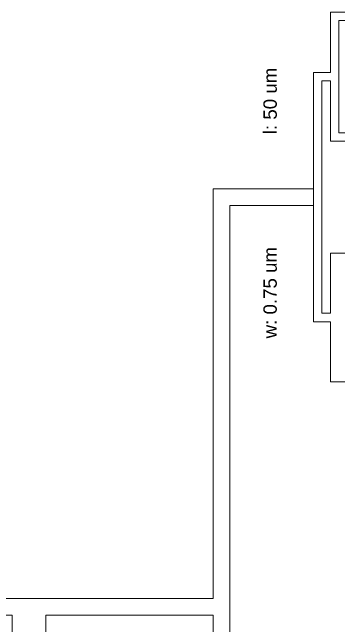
# Model space of a CAD drawing. Extents: x 1000 to 49000, y 2919 to 77300.
# Drawn here: x 35500 to 37450, y 68387 to 72055 of the extents above; entities that cross this region are included whole.
import ezdxf

# ---------------------------------------------------------------- set-up
doc = ezdxf.new("R2010")
doc.units = 13
doc.layers.add('Inner', color=4, linetype='Continuous', lineweight=0, true_color=0x00ffff)
doc.styles.add('textstyle50', font='')
doc.styles.add('textstyle51', font='')
doc.styles.get('textstyle50').set_extended_font_data('Arial')
doc.styles.get('textstyle51').set_extended_font_data('Arial')

msp = doc.modelspace()

# ---------------------------------------------------------------- linework, layer by layer
at = {"layer": 'Inner'}
for points in [[(37500, 72055), (37400, 72055), (37400, 71695), (37300, 71695), (37300, 70205), (37400, 70205), (37400, 69845), (37500, 69845)], [(37500, 71335), (37450, 71335), (37450, 72005), (37500, 72005)], [(37500, 70615), (37400, 70615), (37400, 70255), (37350, 70255), (37350, 71645), (37400, 71645), (37400, 71285), (37500, 71285)], [(36700, 71000), (36700, 68550), (34500, 68550), (34500, 71000), (33900, 71000), (33900, 70900), (34400, 70900), (34400, 66100), (33900, 66100), (33900, 66000), (34500, 66000), (34500, 68450), (35500, 68450), (35500, 59990)], [(35700, 59990), (35700, 68450), (36700, 68450), (36700, 66000), (37300, 66000), (37300, 66100), (36800, 66100), (36800, 70900), (37300, 70900), (37300, 71000), (36700, 71000)]]:
    msp.add_lwpolyline(points, dxfattribs=at)

# ---------------------------------------------------------------- texts
at = {"layer": 'Inner', "char_height": 80, "attachment_point": 1, "rotation": 90}
for s, insert, style in [('l: 50 um', (37000.11, 71325.86), 'textstyle50'), ('w: 0.75 um', (37000, 70105), 'textstyle51')]:
    msp.add_mtext(s, dxfattribs=dict(at, insert=insert, style=style))

doc.saveas('drawing.dxf')
